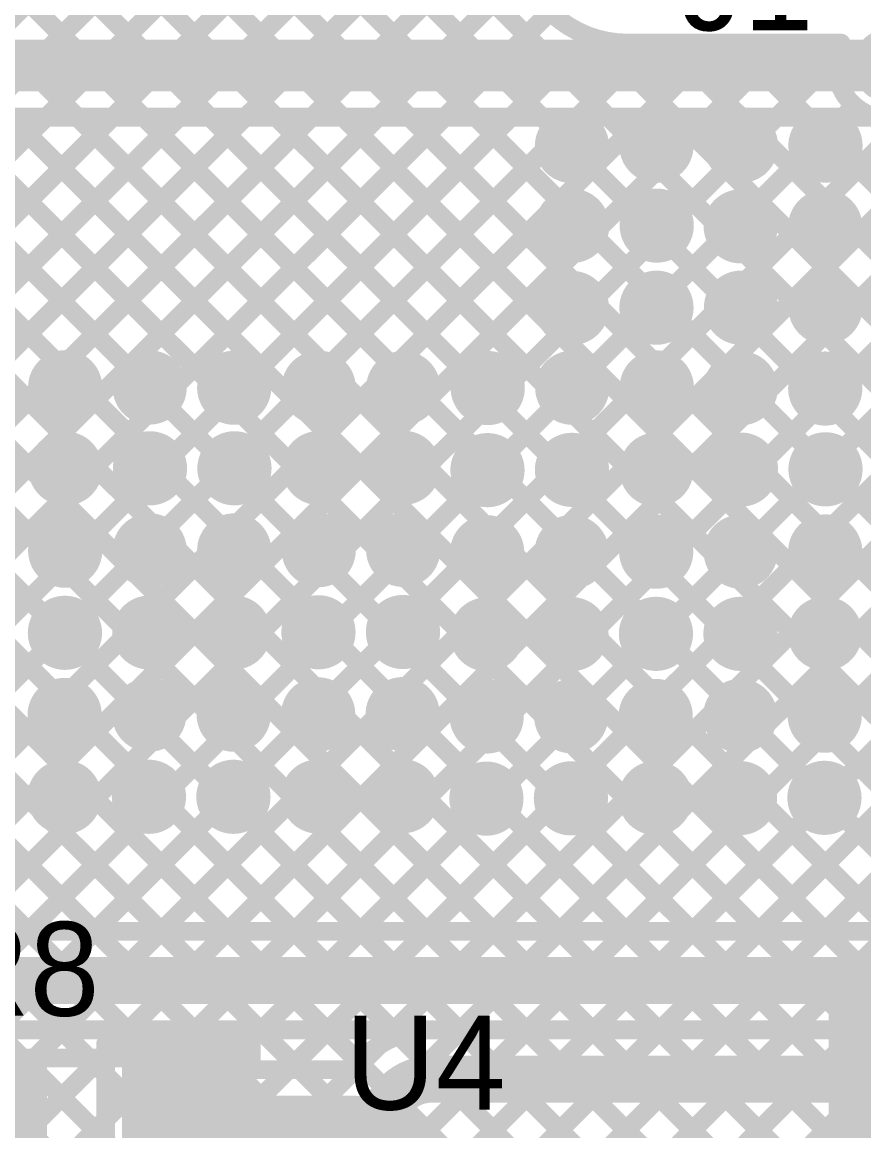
# Model space of a CAD drawing. Header units: millimetres. Extents: x 3.06 to 5.82, y 1.29 to 3.84.
# Drawn here: x 5.0885 to 5.447, y 2.008 to 2.4805 of the extents above; entities that cross this region are included whole.
import ezdxf

# ---------------------------------------------------------------- set-up
doc = ezdxf.new("R2010")
doc.units = ezdxf.units.MM
doc.header["$MEASUREMENT"] = 0
for name, color, linetype in [('BottomLayer', 5, 'Continuous'), ('BottomOverlay', 54, 'Continuous'), ('BottomPaste', 16, 'Continuous'), ('BottomSolder', 6, 'Continuous'), ('MultiLayer', 9, 'Continuous'), ('TopLayer', 1, 'Continuous'), ('TopOverlay', 2, 'Continuous'), ('TopPaste', 8, 'Continuous'), ('TopSolder', 216, 'Continuous'), ('ViaHoleLayer', 16, 'Continuous')]:
    doc.layers.add(name, color=color, linetype=linetype)

# ---------------------------------------------------------------- blocks, each defined once
blk = doc.blocks.new('RES_0805_B_78')
at = {"layer": 'BottomLayer'}
for points in [[(-0.06, -0.025), (-0.02, -0.025), (-0.06, 0.025), (-0.02, 0.025)], [(0.02, -0.025), (0.06, -0.025), (0.02, 0.025), (0.06, 0.025)]]:
    blk.add_solid(points, dxfattribs=at)
at = {"layer": 'BottomOverlay', "const_width": 0.00787}
for points in [[(0.065, 0.03), (-0.065, 0.03)], [(-0.065, 0.03), (-0.065, -0.03)], [(0.065, 0.03), (0.065, -0.03)], [(0.065, -0.03), (-0.065, -0.03)]]:
    blk.add_lwpolyline(points, dxfattribs=at)
at = {"layer": 'BottomOverlay', "const_width": 0.00394}
for points in [[(-0.06697, 0.03, 1), (-0.06303, 0.03, 1)], [(-0.06697, 0.03, 1), (-0.06303, 0.03, 1)], [(0.06303, 0.03, 1), (0.06697, 0.03, 1)], [(0.06303, 0.03, 1), (0.06697, 0.03, 1)], [(-0.06697, -0.03, 1), (-0.06303, -0.03, 1)], [(-0.06697, -0.03, 1), (-0.06303, -0.03, 1)], [(0.06303, -0.03, 1), (0.06697, -0.03, 1)], [(0.06303, -0.03, 1), (0.06697, -0.03, 1)]]:
    blk.add_lwpolyline(points, format="xyb", close=True, dxfattribs=at)
at = {"layer": 'BottomPaste'}
for points in [[(-0.06, -0.025), (-0.02, -0.025), (-0.06, 0.025), (-0.02, 0.025)], [(0.02, -0.025), (0.06, -0.025), (0.02, 0.025), (0.06, 0.025)]]:
    blk.add_solid(points, dxfattribs=at)
at = {"layer": 'BottomSolder'}
for points in [[(-0.064, -0.029), (-0.016, -0.029), (-0.064, 0.029), (-0.016, 0.029)], [(0.016, -0.029), (0.064, -0.029), (0.016, 0.029), (0.064, 0.029)]]:
    blk.add_solid(points, dxfattribs=at)
blk = doc.blocks.new('RES_0805_80')
at = {"layer": 'TopLayer'}
for points in [[(-0.06, -0.025), (-0.02, -0.025), (-0.06, 0.025), (-0.02, 0.025)], [(0.02, -0.025), (0.06, -0.025), (0.02, 0.025), (0.06, 0.025)]]:
    blk.add_solid(points, dxfattribs=at)
at = {"layer": 'TopOverlay', "const_width": 0.00787}
for points in [[(-0.065, 0.03), (0.065, 0.03)], [(-0.065, -0.03), (-0.065, 0.03)], [(0.065, -0.03), (0.065, 0.03)], [(-0.065, -0.03), (0.065, -0.03)]]:
    blk.add_lwpolyline(points, dxfattribs=at)
at = {"layer": 'TopOverlay', "const_width": 0.00394}
for points in [[(-0.06697, 0.03, 1), (-0.06303, 0.03, 1)], [(-0.06697, 0.03, 1), (-0.06303, 0.03, 1)], [(0.06303, 0.03, 1), (0.06697, 0.03, 1)], [(0.06303, 0.03, 1), (0.06697, 0.03, 1)], [(-0.06697, -0.03, 1), (-0.06303, -0.03, 1)], [(-0.06697, -0.03, 1), (-0.06303, -0.03, 1)], [(0.06303, -0.03, 1), (0.06697, -0.03, 1)], [(0.06303, -0.03, 1), (0.06697, -0.03, 1)]]:
    blk.add_lwpolyline(points, format="xyb", close=True, dxfattribs=at)
at = {"layer": 'TopPaste'}
for points in [[(-0.06, -0.025), (-0.02, -0.025), (-0.06, 0.025), (-0.02, 0.025)], [(0.02, -0.025), (0.06, -0.025), (0.02, 0.025), (0.06, 0.025)]]:
    blk.add_solid(points, dxfattribs=at)
at = {"layer": 'TopSolder'}
for points in [[(-0.064, -0.029), (-0.016, -0.029), (-0.064, 0.029), (-0.016, 0.029)], [(0.016, -0.029), (0.064, -0.029), (0.016, 0.029), (0.064, 0.029)]]:
    blk.add_solid(points, dxfattribs=at)

msp = doc.modelspace()

# ---------------------------------------------------------------- linework, layer by layer
at = {"layer": 'BottomLayer', "const_width": 0.008}
for points in [[(4.90254, 2.81907), (5.702, 2.01961)], [(4.88955, 2.80378), (5.702, 1.99132)], [(4.94371, 2.80618), (5.702, 2.04789)], [(4.97418, 2.804), (5.702, 2.07618)], [(4.87354, 2.7915), (5.702, 1.96304)], [(4.85423, 2.78252), (5.702, 1.93475)], [(4.83062, 2.77785), (5.59647, 2.012)], [(4.81082, 2.76936), (5.56819, 2.012)], [(4.789, 2.15856), (5.39326, 2.76282)], [(4.789, 2.18685), (5.35367, 2.75152)], [(4.79724, 2.75466), (5.4789, 2.073)], [(4.789, 2.13028), (5.3984, 2.73968)], [(4.7896, 2.73402), (5.45062, 2.073)], [(4.789, 2.10199), (5.40011, 2.7131)], [(4.789, 2.70633), (5.436, 2.05933)], [(4.789, 2.67805), (5.436, 2.03105)], [(4.789, 2.64976), (5.436, 2.00276)], [(4.789, 2.62148), (5.40848, 2.002)], [(4.789, 2.5932), (5.38019, 2.002)], [(4.789, 2.07371), (5.2974, 2.58211)], [(4.789, 2.56491), (5.35191, 2.002)], [(4.79368, 2.0501), (5.299, 2.55542)], [(4.789, 2.53663), (5.32363, 2.002)], [(4.80587, 2.03401), (5.299, 2.52714)], [(4.789, 2.50834), (5.29534, 2.002)], [(4.82414, 2.024), (5.30213, 2.50199)], [(4.85043, 2.022), (5.31337, 2.48494)], [(4.789, 2.48006), (5.276, 1.99306)], [(4.87897, 2.02226), (5.33087, 2.47416)], [(5.33298, 2.47348), (5.702, 2.10446)], [(4.87476, 1.96148), (5.38483, 2.47155)], [(4.87924, 1.93767), (5.41311, 2.47155)], [(4.89466, 2.00967), (5.35655, 2.47155)], [(5.34637, 2.47155), (5.43728, 2.47155)], [(5.3632, 2.47155), (5.702, 2.13274)], [(5.39148, 2.47155), (5.702, 2.16103)], [(5.41976, 2.47155), (5.43628, 2.45503)], [(4.522, 1.55215), (5.43548, 2.46563)], [(4.789, 2.45177), (5.25277, 1.988)], [(5.24069, 1.988), (5.702, 2.44931)], [(4.522, 1.52387), (5.44297, 2.44484)], [(4.52217, 1.49575), (5.46642, 2.44)], [(4.53143, 1.47673), (5.4947, 2.44)], [(4.55105, 1.46806), (5.52299, 2.44)], [(4.57927, 1.468), (5.55127, 2.44)], [(4.60756, 1.468), (5.57956, 2.44)], [(4.63584, 1.468), (5.60784, 2.44)], [(4.66412, 1.468), (5.63612, 2.44)], [(5.19686, 1.97245), (5.66487, 2.44047)], [(4.789, 2.42349), (5.22449, 1.988)], [(5.28298, 2.002), (5.702, 2.42102)], [(4.789, 2.3952), (5.2102, 1.974)], [(5.31126, 2.002), (5.702, 2.39274)], [(4.789, 2.36692), (5.18784, 1.96808)], [(5.33955, 2.002), (5.702, 2.36445)], [(4.789, 2.33864), (5.17531, 1.95233)], [(5.43883, 2.073), (5.702, 2.33617)], [(4.789, 2.31035), (5.19988, 1.89948)], [(5.436, 2.073), (5.498, 2.073)], [(5.436, 2.07017), (5.43883, 2.073)], [(5.436, 2.001), (5.436, 2.073)], [(5.36783, 2.002), (5.436, 2.07017)], [(5.39611, 2.002), (5.436, 2.04189)], [(5.4244, 2.002), (5.436, 2.0136)]]:
    msp.add_lwpolyline(points, dxfattribs=at)
for points in [[(5.34637, 2.47155, -0.414214), (5.299, 2.51892)], [(5.46403, 2.44, -0.637499), (5.43728, 2.47155)]]:
    msp.add_lwpolyline(points, format="xyb", dxfattribs=at)
at = {"layer": 'BottomLayer'}
for points, const_width in [([(5.32887, 2.47416, 1), (5.33287, 2.47416, 1)], 0.004), ([(5.33098, 2.47348, 1), (5.33498, 2.47348, 1)], 0.004), ([(5.34437, 2.47155, 1), (5.34837, 2.47155, 1)], 0.004), ([(5.34437, 2.47155, 1), (5.34837, 2.47155, 1)], 0.004), ([(5.35455, 2.47155, 1), (5.35855, 2.47155, 1)], 0.004), ([(5.3612, 2.47155, 1), (5.3652, 2.47155, 1)], 0.004), ([(5.38283, 2.47155, 1), (5.38683, 2.47155, 1)], 0.004), ([(5.38948, 2.47155, 1), (5.39348, 2.47155, 1)], 0.004), ([(5.41111, 2.47155, 1), (5.41511, 2.47155, 1)], 0.004), ([(5.41776, 2.47155, 1), (5.42176, 2.47155, 1)], 0.004), ([(5.43528, 2.47155, 1), (5.43928, 2.47155, 1)], 0.004), ([(5.43528, 2.47155, 1), (5.43928, 2.47155, 1)], 0.004), ([(5.45209, 2.462, 1), (5.46391, 2.462, 1)], 0.01181), ([(5.43348, 2.46563, 1), (5.43748, 2.46563, 1)], 0.004), ([(5.43428, 2.45503, 1), (5.43828, 2.45503, 1)], 0.004), ([(5.44097, 2.44484, 1), (5.44497, 2.44484, 1)], 0.004), ([(5.31674, 2.42766, 1), (5.32856, 2.42766, 1)], 0.01181), ([(5.35274, 2.42777, 1), (5.36456, 2.42777, 1)], 0.01181), ([(5.38874, 2.42777, 1), (5.40056, 2.42777, 1)], 0.01181), ([(5.42474, 2.42788, 1), (5.43656, 2.42788, 1)], 0.01181), ([(5.31686, 2.39366, 1), (5.32867, 2.39366, 1)], 0.01181), ([(5.35286, 2.39377, 1), (5.36467, 2.39377, 1)], 0.01181), ([(5.38863, 2.39344, 1), (5.40044, 2.39344, 1)], 0.01181), ([(5.42463, 2.39333, 1), (5.43644, 2.39333, 1)], 0.01181), ([(5.31675, 2.35866, 1), (5.32856, 2.35866, 1)], 0.01181), ([(5.35275, 2.35877, 1), (5.36456, 2.35877, 1)], 0.01181), ([(5.38875, 2.35877, 1), (5.40056, 2.35877, 1)], 0.01181), ([(5.42475, 2.35889, 1), (5.43656, 2.35889, 1)], 0.01181), ([(5.10087, 2.32489, 1), (5.11268, 2.32489, 1)], 0.01181), ([(5.13687, 2.32478, 1), (5.14868, 2.32478, 1)], 0.01181), ([(5.17287, 2.32467, 1), (5.18468, 2.32467, 1)], 0.01181), ([(5.20887, 2.32467, 1), (5.22068, 2.32467, 1)], 0.01181), ([(5.24487, 2.32455, 1), (5.25668, 2.32455, 1)], 0.01181), ([(5.28087, 2.32455, 1), (5.29268, 2.32455, 1)], 0.01181), ([(5.31687, 2.32467, 1), (5.32868, 2.32467, 1)], 0.01181), ([(5.35287, 2.32478, 1), (5.36468, 2.32478, 1)], 0.01181), ([(5.38864, 2.32444, 1), (5.40045, 2.32444, 1)], 0.01181), ([(5.42464, 2.32433, 1), (5.43645, 2.32433, 1)], 0.01181), ([(5.10098, 2.29022, 1), (5.11279, 2.29022, 1)], 0.01181), ([(5.13698, 2.29033, 1), (5.14879, 2.29033, 1)], 0.01181), ([(5.17298, 2.29033, 1), (5.18479, 2.29033, 1)], 0.01181), ([(5.20898, 2.29045, 1), (5.22079, 2.29045, 1)], 0.01181), ([(5.24498, 2.29056, 1), (5.25679, 2.29056, 1)], 0.01181), ([(5.28076, 2.28955, 1), (5.29257, 2.28955, 1)], 0.01181), ([(5.31676, 2.28967, 1), (5.32857, 2.28967, 1)], 0.01181), ([(5.35276, 2.28978, 1), (5.36457, 2.28978, 1)], 0.01181), ([(5.38876, 2.28978, 1), (5.40057, 2.28978, 1)], 0.01181), ([(5.42476, 2.28989, 1), (5.43657, 2.28989, 1)], 0.01181), ([(5.10087, 2.25522, 1), (5.11268, 2.25522, 1)], 0.01181), ([(5.13687, 2.25533, 1), (5.14868, 2.25533, 1)], 0.01181), ([(5.17287, 2.25533, 1), (5.18468, 2.25533, 1)], 0.01181), ([(5.20887, 2.25545, 1), (5.22068, 2.25545, 1)], 0.01181), ([(5.24487, 2.25556, 1), (5.25668, 2.25556, 1)], 0.01181), ([(5.28064, 2.25455, 1), (5.29245, 2.25455, 1)], 0.01181), ([(5.31664, 2.25467, 1), (5.32845, 2.25467, 1)], 0.01181), ([(5.35264, 2.25478, 1), (5.36445, 2.25478, 1)], 0.01181), ([(5.38864, 2.25478, 1), (5.40045, 2.25478, 1)], 0.01181), ([(5.42464, 2.25489, 1), (5.43645, 2.25489, 1)], 0.01181), ([(5.10076, 2.22022, 1), (5.11257, 2.22022, 1)], 0.01181), ([(5.13676, 2.22033, 1), (5.14857, 2.22033, 1)], 0.01181), ([(5.17276, 2.22033, 1), (5.18457, 2.22033, 1)], 0.01181), ([(5.20876, 2.22045, 1), (5.22057, 2.22045, 1)], 0.01181), ([(5.24476, 2.22056, 1), (5.25657, 2.22056, 1)], 0.01181), ([(5.28053, 2.21955, 1), (5.29234, 2.21955, 1)], 0.01181), ([(5.31653, 2.21967, 1), (5.32834, 2.21967, 1)], 0.01181), ([(5.35253, 2.21978, 1), (5.36434, 2.21978, 1)], 0.01181), ([(5.38853, 2.21978, 1), (5.40034, 2.21978, 1)], 0.01181), ([(5.42453, 2.21989, 1), (5.43634, 2.21989, 1)], 0.01181), ([(5.13665, 2.18533, 1), (5.14846, 2.18533, 1)], 0.01181), ([(5.17265, 2.18533, 1), (5.18446, 2.18533, 1)], 0.01181), ([(5.20865, 2.18545, 1), (5.22046, 2.18545, 1)], 0.01181), ([(5.24465, 2.18556, 1), (5.25646, 2.18556, 1)], 0.01181), ([(5.10065, 2.18522, 1), (5.11246, 2.18522, 1)], 0.01181), ([(5.28042, 2.18455, 1), (5.29223, 2.18455, 1)], 0.01181), ([(5.31642, 2.18467, 1), (5.32823, 2.18467, 1)], 0.01181), ([(5.35242, 2.18478, 1), (5.36423, 2.18478, 1)], 0.01181), ([(5.38842, 2.18478, 1), (5.40023, 2.18478, 1)], 0.01181), ([(5.42442, 2.18489, 1), (5.43623, 2.18489, 1)], 0.01181), ([(5.10054, 2.15022, 1), (5.11235, 2.15022, 1)], 0.01181), ([(5.13654, 2.15033, 1), (5.14835, 2.15033, 1)], 0.01181), ([(5.17254, 2.15033, 1), (5.18435, 2.15033, 1)], 0.01181), ([(5.20854, 2.15045, 1), (5.22035, 2.15045, 1)], 0.01181), ([(5.24454, 2.15056, 1), (5.25635, 2.15056, 1)], 0.01181), ([(5.28031, 2.14955, 1), (5.29212, 2.14955, 1)], 0.01181), ([(5.31631, 2.14967, 1), (5.32812, 2.14967, 1)], 0.01181), ([(5.35231, 2.14978, 1), (5.36412, 2.14978, 1)], 0.01181), ([(5.38831, 2.14978, 1), (5.40012, 2.14978, 1)], 0.01181), ([(5.42431, 2.14989, 1), (5.43612, 2.14989, 1)], 0.01181), ([(5.434, 2.073, 1), (5.438, 2.073, 1)], 0.004), ([(5.434, 2.073, 1), (5.438, 2.073, 1)], 0.004), ([(5.43683, 2.073, 1), (5.44083, 2.073, 1)], 0.004), ([(5.43683, 2.073, 1), (5.44083, 2.073, 1)], 0.004), ([(5.44862, 2.073, 1), (5.45262, 2.073, 1)], 0.004), ([(5.434, 2.07017, 1), (5.438, 2.07017, 1)], 0.004), ([(5.434, 2.07017, 1), (5.438, 2.07017, 1)], 0.004), ([(5.434, 2.05933, 1), (5.438, 2.05933, 1)], 0.004), ([(5.434, 2.04189, 1), (5.438, 2.04189, 1)], 0.004), ([(5.434, 2.03105, 1), (5.438, 2.03105, 1)], 0.004), ([(5.434, 2.0136, 1), (5.438, 2.0136, 1)], 0.004)]:
    msp.add_lwpolyline(points, format="xyb", close=True, dxfattribs=dict(at, const_width=const_width))
at = {"layer": 'BottomSolder', "const_width": 0.01581}
for points in [[(5.45009, 2.462, 1), (5.46591, 2.462, 1)], [(5.31474, 2.42766, 1), (5.33056, 2.42766, 1)], [(5.35074, 2.42777, 1), (5.36656, 2.42777, 1)], [(5.38674, 2.42777, 1), (5.40256, 2.42777, 1)], [(5.42274, 2.42788, 1), (5.43856, 2.42788, 1)], [(5.31486, 2.39366, 1), (5.33067, 2.39366, 1)], [(5.35086, 2.39377, 1), (5.36667, 2.39377, 1)], [(5.38663, 2.39344, 1), (5.40244, 2.39344, 1)], [(5.42263, 2.39333, 1), (5.43844, 2.39333, 1)], [(5.31475, 2.35866, 1), (5.33056, 2.35866, 1)], [(5.35075, 2.35877, 1), (5.36656, 2.35877, 1)], [(5.38675, 2.35877, 1), (5.40256, 2.35877, 1)], [(5.42275, 2.35889, 1), (5.43856, 2.35889, 1)], [(5.09887, 2.32489, 1), (5.11468, 2.32489, 1)], [(5.13487, 2.32478, 1), (5.15068, 2.32478, 1)], [(5.17087, 2.32467, 1), (5.18668, 2.32467, 1)], [(5.20687, 2.32467, 1), (5.22268, 2.32467, 1)], [(5.24287, 2.32455, 1), (5.25868, 2.32455, 1)], [(5.27887, 2.32455, 1), (5.29468, 2.32455, 1)], [(5.31487, 2.32467, 1), (5.33068, 2.32467, 1)], [(5.35087, 2.32478, 1), (5.36668, 2.32478, 1)], [(5.38664, 2.32444, 1), (5.40245, 2.32444, 1)], [(5.42264, 2.32433, 1), (5.43845, 2.32433, 1)], [(5.09898, 2.29022, 1), (5.11479, 2.29022, 1)], [(5.13498, 2.29033, 1), (5.15079, 2.29033, 1)], [(5.17098, 2.29033, 1), (5.18679, 2.29033, 1)], [(5.20698, 2.29045, 1), (5.22279, 2.29045, 1)], [(5.24298, 2.29056, 1), (5.25879, 2.29056, 1)], [(5.27876, 2.28955, 1), (5.29457, 2.28955, 1)], [(5.31476, 2.28967, 1), (5.33057, 2.28967, 1)], [(5.35076, 2.28978, 1), (5.36657, 2.28978, 1)], [(5.38676, 2.28978, 1), (5.40257, 2.28978, 1)], [(5.42276, 2.28989, 1), (5.43857, 2.28989, 1)], [(5.09887, 2.25522, 1), (5.11468, 2.25522, 1)], [(5.13487, 2.25533, 1), (5.15068, 2.25533, 1)], [(5.17087, 2.25533, 1), (5.18668, 2.25533, 1)], [(5.20687, 2.25545, 1), (5.22268, 2.25545, 1)], [(5.24287, 2.25556, 1), (5.25868, 2.25556, 1)], [(5.27864, 2.25455, 1), (5.29445, 2.25455, 1)], [(5.31464, 2.25467, 1), (5.33045, 2.25467, 1)], [(5.35064, 2.25478, 1), (5.36645, 2.25478, 1)], [(5.38664, 2.25478, 1), (5.40245, 2.25478, 1)], [(5.42264, 2.25489, 1), (5.43845, 2.25489, 1)], [(5.09876, 2.22022, 1), (5.11457, 2.22022, 1)], [(5.13476, 2.22033, 1), (5.15057, 2.22033, 1)], [(5.17076, 2.22033, 1), (5.18657, 2.22033, 1)], [(5.20676, 2.22045, 1), (5.22257, 2.22045, 1)], [(5.24276, 2.22056, 1), (5.25857, 2.22056, 1)], [(5.27853, 2.21955, 1), (5.29434, 2.21955, 1)], [(5.31453, 2.21967, 1), (5.33034, 2.21967, 1)], [(5.35053, 2.21978, 1), (5.36634, 2.21978, 1)], [(5.38653, 2.21978, 1), (5.40234, 2.21978, 1)], [(5.42253, 2.21989, 1), (5.43834, 2.21989, 1)], [(5.09865, 2.18522, 1), (5.11446, 2.18522, 1)], [(5.13465, 2.18533, 1), (5.15046, 2.18533, 1)], [(5.17065, 2.18533, 1), (5.18646, 2.18533, 1)], [(5.20665, 2.18545, 1), (5.22246, 2.18545, 1)], [(5.24265, 2.18556, 1), (5.25846, 2.18556, 1)], [(5.27842, 2.18455, 1), (5.29423, 2.18455, 1)], [(5.31442, 2.18467, 1), (5.33023, 2.18467, 1)], [(5.35042, 2.18478, 1), (5.36623, 2.18478, 1)], [(5.38642, 2.18478, 1), (5.40223, 2.18478, 1)], [(5.42242, 2.18489, 1), (5.43823, 2.18489, 1)], [(5.09854, 2.15022, 1), (5.11435, 2.15022, 1)], [(5.13454, 2.15033, 1), (5.15035, 2.15033, 1)], [(5.17054, 2.15033, 1), (5.18635, 2.15033, 1)], [(5.20654, 2.15045, 1), (5.22235, 2.15045, 1)], [(5.24254, 2.15056, 1), (5.25835, 2.15056, 1)], [(5.27831, 2.14955, 1), (5.29412, 2.14955, 1)], [(5.31431, 2.14967, 1), (5.33012, 2.14967, 1)], [(5.35031, 2.14978, 1), (5.36612, 2.14978, 1)], [(5.38631, 2.14978, 1), (5.40212, 2.14978, 1)], [(5.42231, 2.14989, 1), (5.43812, 2.14989, 1)]]:
    msp.add_lwpolyline(points, format="xyb", close=True, dxfattribs=at)
at = {"layer": 'MultiLayer', "const_width": 0.01181}
for points in [[(5.45209, 2.462, 1), (5.46391, 2.462, 1)], [(5.31674, 2.42766, 1), (5.32856, 2.42766, 1)], [(5.35274, 2.42777, 1), (5.36456, 2.42777, 1)], [(5.38874, 2.42777, 1), (5.40056, 2.42777, 1)], [(5.42474, 2.42788, 1), (5.43656, 2.42788, 1)], [(5.31686, 2.39366, 1), (5.32867, 2.39366, 1)], [(5.35286, 2.39377, 1), (5.36467, 2.39377, 1)], [(5.38863, 2.39344, 1), (5.40044, 2.39344, 1)], [(5.42463, 2.39333, 1), (5.43644, 2.39333, 1)], [(5.31675, 2.35866, 1), (5.32856, 2.35866, 1)], [(5.35275, 2.35877, 1), (5.36456, 2.35877, 1)], [(5.38875, 2.35877, 1), (5.40056, 2.35877, 1)], [(5.42475, 2.35889, 1), (5.43656, 2.35889, 1)], [(5.10087, 2.32489, 1), (5.11268, 2.32489, 1)], [(5.13687, 2.32478, 1), (5.14868, 2.32478, 1)], [(5.17287, 2.32467, 1), (5.18468, 2.32467, 1)], [(5.20887, 2.32467, 1), (5.22068, 2.32467, 1)], [(5.24487, 2.32455, 1), (5.25668, 2.32455, 1)], [(5.28087, 2.32455, 1), (5.29268, 2.32455, 1)], [(5.31687, 2.32467, 1), (5.32868, 2.32467, 1)], [(5.35287, 2.32478, 1), (5.36468, 2.32478, 1)], [(5.38864, 2.32444, 1), (5.40045, 2.32444, 1)], [(5.42464, 2.32433, 1), (5.43645, 2.32433, 1)], [(5.10098, 2.29022, 1), (5.11279, 2.29022, 1)], [(5.13698, 2.29033, 1), (5.14879, 2.29033, 1)], [(5.17298, 2.29033, 1), (5.18479, 2.29033, 1)], [(5.20898, 2.29045, 1), (5.22079, 2.29045, 1)], [(5.24498, 2.29056, 1), (5.25679, 2.29056, 1)], [(5.28076, 2.28955, 1), (5.29257, 2.28955, 1)], [(5.31676, 2.28967, 1), (5.32857, 2.28967, 1)], [(5.35276, 2.28978, 1), (5.36457, 2.28978, 1)], [(5.38876, 2.28978, 1), (5.40057, 2.28978, 1)], [(5.42476, 2.28989, 1), (5.43657, 2.28989, 1)], [(5.10087, 2.25522, 1), (5.11268, 2.25522, 1)], [(5.13687, 2.25533, 1), (5.14868, 2.25533, 1)], [(5.17287, 2.25533, 1), (5.18468, 2.25533, 1)], [(5.20887, 2.25545, 1), (5.22068, 2.25545, 1)], [(5.24487, 2.25556, 1), (5.25668, 2.25556, 1)], [(5.28064, 2.25455, 1), (5.29245, 2.25455, 1)], [(5.31664, 2.25467, 1), (5.32845, 2.25467, 1)], [(5.35264, 2.25478, 1), (5.36445, 2.25478, 1)], [(5.38864, 2.25478, 1), (5.40045, 2.25478, 1)], [(5.42464, 2.25489, 1), (5.43645, 2.25489, 1)], [(5.10076, 2.22022, 1), (5.11257, 2.22022, 1)], [(5.13676, 2.22033, 1), (5.14857, 2.22033, 1)], [(5.17276, 2.22033, 1), (5.18457, 2.22033, 1)], [(5.20876, 2.22045, 1), (5.22057, 2.22045, 1)], [(5.24476, 2.22056, 1), (5.25657, 2.22056, 1)], [(5.28053, 2.21955, 1), (5.29234, 2.21955, 1)], [(5.31653, 2.21967, 1), (5.32834, 2.21967, 1)], [(5.35253, 2.21978, 1), (5.36434, 2.21978, 1)], [(5.38853, 2.21978, 1), (5.40034, 2.21978, 1)], [(5.42453, 2.21989, 1), (5.43634, 2.21989, 1)], [(5.13665, 2.18533, 1), (5.14846, 2.18533, 1)], [(5.17265, 2.18533, 1), (5.18446, 2.18533, 1)], [(5.20865, 2.18545, 1), (5.22046, 2.18545, 1)], [(5.24465, 2.18556, 1), (5.25646, 2.18556, 1)], [(5.10065, 2.18522, 1), (5.11246, 2.18522, 1)], [(5.28042, 2.18455, 1), (5.29223, 2.18455, 1)], [(5.31642, 2.18467, 1), (5.32823, 2.18467, 1)], [(5.35242, 2.18478, 1), (5.36423, 2.18478, 1)], [(5.38842, 2.18478, 1), (5.40023, 2.18478, 1)], [(5.42442, 2.18489, 1), (5.43623, 2.18489, 1)], [(5.10054, 2.15022, 1), (5.11235, 2.15022, 1)], [(5.13654, 2.15033, 1), (5.14835, 2.15033, 1)], [(5.17254, 2.15033, 1), (5.18435, 2.15033, 1)], [(5.20854, 2.15045, 1), (5.22035, 2.15045, 1)], [(5.24454, 2.15056, 1), (5.25635, 2.15056, 1)], [(5.28031, 2.14955, 1), (5.29212, 2.14955, 1)], [(5.31631, 2.14967, 1), (5.32812, 2.14967, 1)], [(5.35231, 2.14978, 1), (5.36412, 2.14978, 1)], [(5.38831, 2.14978, 1), (5.40012, 2.14978, 1)], [(5.42431, 2.14989, 1), (5.43612, 2.14989, 1)]]:
    msp.add_lwpolyline(points, format="xyb", close=True, dxfattribs=at)
at = {"layer": 'TopLayer'}
for points, const_width in [([(4.57022, 2.462), (5.458, 2.462)], 0.022), ([(5.1477, 2.093), (5.52622, 2.47152)], 0.008), ([(5.17599, 2.093), (5.54055, 2.45757)], 0.008), ([(5.20427, 2.093), (5.5623, 2.45103)], 0.008), ([(5.23256, 2.093), (5.59056, 2.451)], 0.008), ([(5.26084, 2.093), (5.62021, 2.45237)], 0.008), ([(4.57022, 2.44), (5.45197, 2.44)], 0.008), ([(4.68666, 2.02794), (5.09872, 2.44)], 0.008), ([(4.70783, 2.02083), (5.12701, 2.44)], 0.008), ([(4.7442, 2.44), (5.0912, 2.093)], 0.008), ([(4.74629, 2.031), (5.15529, 2.44)], 0.008), ([(4.77249, 2.44), (5.11949, 2.093)], 0.008), ([(4.77458, 2.031), (5.18358, 2.44)], 0.008), ([(4.79386, 2.022), (5.21186, 2.44)], 0.008), ([(4.80077, 2.44), (5.14777, 2.093)], 0.008), ([(4.82214, 2.022), (5.24014, 2.44)], 0.008), ([(4.82906, 2.44), (5.17606, 2.093)], 0.008), ([(4.85043, 2.022), (5.26843, 2.44)], 0.008), ([(4.85734, 2.44), (5.20434, 2.093)], 0.008), ([(4.87897, 2.02226), (5.29671, 2.44)], 0.008), ([(4.88028, 1.967), (5.35328, 2.44)], 0.008), ([(4.88563, 2.44), (5.23263, 2.093)], 0.008), ([(4.89466, 2.00967), (5.325, 2.44)], 0.008), ([(4.91391, 2.44), (5.26091, 2.093)], 0.008), ([(4.94219, 2.44), (5.2892, 2.093)], 0.008), ([(4.97048, 2.44), (5.31748, 2.093)], 0.008), ([(4.99876, 2.44), (5.34576, 2.093)], 0.008), ([(5.02705, 2.44), (5.37405, 2.093)], 0.008), ([(5.03395, 2.09238), (5.38157, 2.44)], 0.008), ([(5.05533, 2.44), (5.40233, 2.093)], 0.008), ([(5.06285, 2.093), (5.40985, 2.44)], 0.008), ([(5.08362, 2.44), (5.43062, 2.093)], 0.008), ([(5.09113, 2.093), (5.43813, 2.44)], 0.008), ([(5.1119, 2.44), (5.4589, 2.093)], 0.008), ([(5.11942, 2.093), (5.46642, 2.44)], 0.008), ([(5.14019, 2.44), (5.48719, 2.093)], 0.008), ([(5.16847, 2.44), (5.51547, 2.093)], 0.008), ([(5.19675, 2.44), (5.54375, 2.093)], 0.008), ([(5.22504, 2.44), (5.57204, 2.093)], 0.008), ([(5.25332, 2.44), (5.60032, 2.093)], 0.008), ([(5.28161, 2.44), (5.62525, 2.09636)], 0.008), ([(5.28912, 2.093), (5.637, 2.44088)], 0.008), ([(5.30989, 2.44), (5.6367, 2.11319)], 0.008), ([(5.33818, 2.44), (5.637, 2.14118)], 0.008), ([(5.36646, 2.44), (5.637, 2.16946)], 0.008), ([(5.39474, 2.44), (5.637, 2.19774)], 0.008), ([(5.42303, 2.44), (5.637, 2.22603)], 0.008), ([(5.31741, 2.093), (5.637, 2.41259)], 0.008), ([(5.34569, 2.093), (5.637, 2.38431)], 0.008), ([(5.37398, 2.093), (5.637, 2.35602)], 0.008), ([(5.40226, 2.093), (5.637, 2.32774)], 0.008), ([(5.43055, 2.093), (5.637, 2.29945)], 0.008), ([(5.039, 2.093), (5.613, 2.093)], 0.008), ([(5.039, 2.072), (5.613, 2.072)], 0.02), ([(5.034, 1.9793), (5.1057, 2.051)], 0.008), ([(5.0477, 2.051), (5.263, 2.051)], 0.008), ([(5.04835, 2.051), (5.124, 1.97535)], 0.008), ([(5.07664, 2.051), (5.124, 2.00364)], 0.008), ([(5.10492, 2.051), (5.124, 2.03192)], 0.008), ([(5.12799, 2.045), (5.13399, 2.051)], 0.008), ([(5.1332, 2.051), (5.1392, 2.045)], 0.008), ([(5.15627, 2.045), (5.16227, 2.051)], 0.008), ([(5.16149, 2.051), (5.16749, 2.045)], 0.008), ([(5.18456, 2.045), (5.19056, 2.051)], 0.008), ([(5.18977, 2.051), (5.20677, 2.034)], 0.008), ([(5.20184, 2.034), (5.21884, 2.051)], 0.008), ([(5.21806, 2.051), (5.23187, 2.03719)], 0.008), ([(5.24074, 2.04462), (5.24712, 2.051)], 0.008), ([(5.24634, 2.051), (5.24881, 2.04853)], 0.008), ([(5.263, 2.051), (5.613, 2.051)], 0.008), ([(5.263, 2.051), (5.613, 2.051)], 0.008), ([(5.124, 2.04101), (5.12799, 2.045)], 0.008), ([(5.124, 2.045), (5.186, 2.045)], 0.008), ([(5.124, 1.973), (5.124, 2.045)], 0.008), ([(5.186, 2.034), (5.186, 2.045)], 0.008), ([(4.46699, 1.384), (5.124, 2.04101)], 0.008), ([(5.186, 2.034), (5.22832, 2.034)], 0.008), ([(5.263, 2.03), (5.66, 2.03)], 0.02), ([(5.075, 1.951), (5.075, 2.009)], 0.04), ([(5.159, 2.013), (5.22832, 2.013)], 0.02), ([(4.49527, 1.384), (5.124, 2.01273)], 0.008)]:
    msp.add_lwpolyline(points, dxfattribs=dict(at, const_width=const_width))
for points, const_width in [([(5.45209, 2.462, 1), (5.46391, 2.462, 1)], 0.01181), ([(5.09672, 2.44, 1), (5.10072, 2.44, 1)], 0.004), ([(5.1099, 2.44, 1), (5.1139, 2.44, 1)], 0.004), ([(5.12501, 2.44, 1), (5.12901, 2.44, 1)], 0.004), ([(5.13819, 2.44, 1), (5.14219, 2.44, 1)], 0.004), ([(5.15329, 2.44, 1), (5.15729, 2.44, 1)], 0.004), ([(5.16647, 2.44, 1), (5.17047, 2.44, 1)], 0.004), ([(5.18158, 2.44, 1), (5.18558, 2.44, 1)], 0.004), ([(5.19475, 2.44, 1), (5.19875, 2.44, 1)], 0.004), ([(5.20986, 2.44, 1), (5.21386, 2.44, 1)], 0.004), ([(5.22304, 2.44, 1), (5.22704, 2.44, 1)], 0.004), ([(5.23814, 2.44, 1), (5.24214, 2.44, 1)], 0.004), ([(5.25132, 2.44, 1), (5.25532, 2.44, 1)], 0.004), ([(5.26643, 2.44, 1), (5.27043, 2.44, 1)], 0.004), ([(5.27961, 2.44, 1), (5.28361, 2.44, 1)], 0.004), ([(5.29471, 2.44, 1), (5.29871, 2.44, 1)], 0.004), ([(5.30789, 2.44, 1), (5.31189, 2.44, 1)], 0.004), ([(5.323, 2.44, 1), (5.327, 2.44, 1)], 0.004), ([(5.33618, 2.44, 1), (5.34018, 2.44, 1)], 0.004), ([(5.35128, 2.44, 1), (5.35528, 2.44, 1)], 0.004), ([(5.36446, 2.44, 1), (5.36846, 2.44, 1)], 0.004), ([(5.37957, 2.44, 1), (5.38357, 2.44, 1)], 0.004), ([(5.39274, 2.44, 1), (5.39674, 2.44, 1)], 0.004), ([(5.40785, 2.44, 1), (5.41185, 2.44, 1)], 0.004), ([(5.42103, 2.44, 1), (5.42503, 2.44, 1)], 0.004), ([(5.43613, 2.44, 1), (5.44013, 2.44, 1)], 0.004), ([(5.31674, 2.42766, 1), (5.32856, 2.42766, 1)], 0.01181), ([(5.35274, 2.42777, 1), (5.36456, 2.42777, 1)], 0.01181), ([(5.38874, 2.42777, 1), (5.40056, 2.42777, 1)], 0.01181), ([(5.42474, 2.42788, 1), (5.43656, 2.42788, 1)], 0.01181), ([(5.31686, 2.39366, 1), (5.32867, 2.39366, 1)], 0.01181), ([(5.35286, 2.39377, 1), (5.36467, 2.39377, 1)], 0.01181), ([(5.38863, 2.39344, 1), (5.40044, 2.39344, 1)], 0.01181), ([(5.42463, 2.39333, 1), (5.43644, 2.39333, 1)], 0.01181), ([(5.31675, 2.35866, 1), (5.32856, 2.35866, 1)], 0.01181), ([(5.35275, 2.35877, 1), (5.36456, 2.35877, 1)], 0.01181), ([(5.38875, 2.35877, 1), (5.40056, 2.35877, 1)], 0.01181), ([(5.42475, 2.35889, 1), (5.43656, 2.35889, 1)], 0.01181), ([(5.10087, 2.32489, 1), (5.11268, 2.32489, 1)], 0.01181), ([(5.13687, 2.32478, 1), (5.14868, 2.32478, 1)], 0.01181), ([(5.17287, 2.32467, 1), (5.18468, 2.32467, 1)], 0.01181), ([(5.20887, 2.32467, 1), (5.22068, 2.32467, 1)], 0.01181), ([(5.24487, 2.32455, 1), (5.25668, 2.32455, 1)], 0.01181), ([(5.28087, 2.32455, 1), (5.29268, 2.32455, 1)], 0.01181), ([(5.31687, 2.32467, 1), (5.32868, 2.32467, 1)], 0.01181), ([(5.35287, 2.32478, 1), (5.36468, 2.32478, 1)], 0.01181), ([(5.38864, 2.32444, 1), (5.40045, 2.32444, 1)], 0.01181), ([(5.42464, 2.32433, 1), (5.43645, 2.32433, 1)], 0.01181), ([(5.10098, 2.29022, 1), (5.11279, 2.29022, 1)], 0.01181), ([(5.13698, 2.29033, 1), (5.14879, 2.29033, 1)], 0.01181), ([(5.17298, 2.29033, 1), (5.18479, 2.29033, 1)], 0.01181), ([(5.20898, 2.29045, 1), (5.22079, 2.29045, 1)], 0.01181), ([(5.24498, 2.29056, 1), (5.25679, 2.29056, 1)], 0.01181), ([(5.28076, 2.28955, 1), (5.29257, 2.28955, 1)], 0.01181), ([(5.31676, 2.28967, 1), (5.32857, 2.28967, 1)], 0.01181), ([(5.35276, 2.28978, 1), (5.36457, 2.28978, 1)], 0.01181), ([(5.38876, 2.28978, 1), (5.40057, 2.28978, 1)], 0.01181), ([(5.42476, 2.28989, 1), (5.43657, 2.28989, 1)], 0.01181), ([(5.10087, 2.25522, 1), (5.11268, 2.25522, 1)], 0.01181), ([(5.13687, 2.25533, 1), (5.14868, 2.25533, 1)], 0.01181), ([(5.17287, 2.25533, 1), (5.18468, 2.25533, 1)], 0.01181), ([(5.20887, 2.25545, 1), (5.22068, 2.25545, 1)], 0.01181), ([(5.24487, 2.25556, 1), (5.25668, 2.25556, 1)], 0.01181), ([(5.28064, 2.25455, 1), (5.29245, 2.25455, 1)], 0.01181), ([(5.31664, 2.25467, 1), (5.32845, 2.25467, 1)], 0.01181), ([(5.35264, 2.25478, 1), (5.36445, 2.25478, 1)], 0.01181), ([(5.38864, 2.25478, 1), (5.40045, 2.25478, 1)], 0.01181), ([(5.42464, 2.25489, 1), (5.43645, 2.25489, 1)], 0.01181), ([(5.10076, 2.22022, 1), (5.11257, 2.22022, 1)], 0.01181), ([(5.13676, 2.22033, 1), (5.14857, 2.22033, 1)], 0.01181), ([(5.17276, 2.22033, 1), (5.18457, 2.22033, 1)], 0.01181), ([(5.20876, 2.22045, 1), (5.22057, 2.22045, 1)], 0.01181), ([(5.24476, 2.22056, 1), (5.25657, 2.22056, 1)], 0.01181), ([(5.28053, 2.21955, 1), (5.29234, 2.21955, 1)], 0.01181), ([(5.31653, 2.21967, 1), (5.32834, 2.21967, 1)], 0.01181), ([(5.35253, 2.21978, 1), (5.36434, 2.21978, 1)], 0.01181), ([(5.38853, 2.21978, 1), (5.40034, 2.21978, 1)], 0.01181), ([(5.42453, 2.21989, 1), (5.43634, 2.21989, 1)], 0.01181), ([(5.13665, 2.18533, 1), (5.14846, 2.18533, 1)], 0.01181), ([(5.17265, 2.18533, 1), (5.18446, 2.18533, 1)], 0.01181), ([(5.20865, 2.18545, 1), (5.22046, 2.18545, 1)], 0.01181), ([(5.24465, 2.18556, 1), (5.25646, 2.18556, 1)], 0.01181), ([(5.10065, 2.18522, 1), (5.11246, 2.18522, 1)], 0.01181), ([(5.28042, 2.18455, 1), (5.29223, 2.18455, 1)], 0.01181), ([(5.31642, 2.18467, 1), (5.32823, 2.18467, 1)], 0.01181), ([(5.35242, 2.18478, 1), (5.36423, 2.18478, 1)], 0.01181), ([(5.38842, 2.18478, 1), (5.40023, 2.18478, 1)], 0.01181), ([(5.42442, 2.18489, 1), (5.43623, 2.18489, 1)], 0.01181), ([(5.10054, 2.15022, 1), (5.11235, 2.15022, 1)], 0.01181), ([(5.13654, 2.15033, 1), (5.14835, 2.15033, 1)], 0.01181), ([(5.17254, 2.15033, 1), (5.18435, 2.15033, 1)], 0.01181), ([(5.20854, 2.15045, 1), (5.22035, 2.15045, 1)], 0.01181), ([(5.24454, 2.15056, 1), (5.25635, 2.15056, 1)], 0.01181), ([(5.28031, 2.14955, 1), (5.29212, 2.14955, 1)], 0.01181), ([(5.31631, 2.14967, 1), (5.32812, 2.14967, 1)], 0.01181), ([(5.35231, 2.14978, 1), (5.36412, 2.14978, 1)], 0.01181), ([(5.38831, 2.14978, 1), (5.40012, 2.14978, 1)], 0.01181), ([(5.42431, 2.14989, 1), (5.43612, 2.14989, 1)], 0.01181), ([(5.08913, 2.093, 1), (5.09313, 2.093, 1)], 0.004), ([(5.0892, 2.093, 1), (5.0932, 2.093, 1)], 0.004), ([(5.11742, 2.093, 1), (5.12142, 2.093, 1)], 0.004), ([(5.11749, 2.093, 1), (5.12149, 2.093, 1)], 0.004), ([(5.1457, 2.093, 1), (5.1497, 2.093, 1)], 0.004), ([(5.14577, 2.093, 1), (5.14977, 2.093, 1)], 0.004), ([(5.17399, 2.093, 1), (5.17799, 2.093, 1)], 0.004), ([(5.17406, 2.093, 1), (5.17806, 2.093, 1)], 0.004), ([(5.20227, 2.093, 1), (5.20627, 2.093, 1)], 0.004), ([(5.20234, 2.093, 1), (5.20634, 2.093, 1)], 0.004), ([(5.23056, 2.093, 1), (5.23456, 2.093, 1)], 0.004), ([(5.23063, 2.093, 1), (5.23463, 2.093, 1)], 0.004), ([(5.25884, 2.093, 1), (5.26284, 2.093, 1)], 0.004), ([(5.25891, 2.093, 1), (5.26291, 2.093, 1)], 0.004), ([(5.28712, 2.093, 1), (5.29112, 2.093, 1)], 0.004), ([(5.28719, 2.093, 1), (5.2912, 2.093, 1)], 0.004), ([(5.31541, 2.093, 1), (5.31941, 2.093, 1)], 0.004), ([(5.31548, 2.093, 1), (5.31948, 2.093, 1)], 0.004), ([(5.34369, 2.093, 1), (5.34769, 2.093, 1)], 0.004), ([(5.34376, 2.093, 1), (5.34776, 2.093, 1)], 0.004), ([(5.37198, 2.093, 1), (5.37598, 2.093, 1)], 0.004), ([(5.37205, 2.093, 1), (5.37605, 2.093, 1)], 0.004), ([(5.40026, 2.093, 1), (5.40426, 2.093, 1)], 0.004), ([(5.40033, 2.093, 1), (5.40433, 2.093, 1)], 0.004), ([(5.42855, 2.093, 1), (5.43255, 2.093, 1)], 0.004), ([(5.42862, 2.093, 1), (5.43262, 2.093, 1)], 0.004), ([(5.10292, 2.051, 1), (5.10692, 2.051, 1)], 0.004), ([(5.1037, 2.051, 1), (5.1077, 2.051, 1)], 0.004), ([(5.1312, 2.051, 1), (5.1352, 2.051, 1)], 0.004), ([(5.13199, 2.051, 1), (5.13599, 2.051, 1)], 0.004), ([(5.15949, 2.051, 1), (5.16349, 2.051, 1)], 0.004), ([(5.16027, 2.051, 1), (5.16427, 2.051, 1)], 0.004), ([(5.18777, 2.051, 1), (5.19177, 2.051, 1)], 0.004), ([(5.18856, 2.051, 1), (5.19256, 2.051, 1)], 0.004), ([(5.21606, 2.051, 1), (5.22006, 2.051, 1)], 0.004), ([(5.21684, 2.051, 1), (5.22084, 2.051, 1)], 0.004), ([(5.24434, 2.051, 1), (5.24834, 2.051, 1)], 0.004), ([(5.24512, 2.051, 1), (5.24912, 2.051, 1)], 0.004), ([(5.24681, 2.04853, 1), (5.25081, 2.04853, 1)], 0.004), ([(5.261, 2.051, 1), (5.265, 2.051, 1)], 0.004), ([(5.261, 2.051, 1), (5.265, 2.051, 1)], 0.004), ([(5.261, 2.051, 1), (5.265, 2.051, 1)], 0.004), ([(5.261, 2.051, 1), (5.265, 2.051, 1)], 0.004), ([(5.122, 2.045, 1), (5.126, 2.045, 1)], 0.004), ([(5.122, 2.045, 1), (5.126, 2.045, 1)], 0.004), ([(5.12599, 2.045, 1), (5.12999, 2.045, 1)], 0.004), ([(5.12599, 2.045, 1), (5.12999, 2.045, 1)], 0.004), ([(5.1372, 2.045, 1), (5.1412, 2.045, 1)], 0.004), ([(5.15427, 2.045, 1), (5.15827, 2.045, 1)], 0.004), ([(5.16549, 2.045, 1), (5.16949, 2.045, 1)], 0.004), ([(5.18256, 2.045, 1), (5.18656, 2.045, 1)], 0.004), ([(5.184, 2.045, 1), (5.188, 2.045, 1)], 0.004), ([(5.184, 2.045, 1), (5.188, 2.045, 1)], 0.004), ([(5.23874, 2.04462, 1), (5.24274, 2.04462, 1)], 0.004), ([(5.122, 2.04101, 1), (5.126, 2.04101, 1)], 0.004), ([(5.122, 2.04101, 1), (5.126, 2.04101, 1)], 0.004), ([(5.184, 2.034, 1), (5.188, 2.034, 1)], 0.004), ([(5.184, 2.034, 1), (5.188, 2.034, 1)], 0.004), ([(5.19984, 2.034, 1), (5.20384, 2.034, 1)], 0.004), ([(5.20477, 2.034, 1), (5.20877, 2.034, 1)], 0.004), ([(5.22632, 2.034, 1), (5.23032, 2.034, 1)], 0.004), ([(5.22724, 2.03399, 1), (5.23124, 2.03399, 1)], 0.004), ([(5.22987, 2.03719, 1), (5.23387, 2.03719, 1)], 0.004), ([(5.258, 2.03, 1), (5.268, 2.03, 1)], 0.01), ([(5.258, 2.03, 1), (5.268, 2.03, 1)], 0.01), ([(5.122, 2.03192, 1), (5.126, 2.03192, 1)], 0.004), ([(5.065, 2.009, 1), (5.085, 2.009, 1)], 0.02), ([(5.1535, 2.013, 1), (5.1645, 2.013, 1)], 0.011), ([(5.154, 2.013, 1), (5.164, 2.013, 1)], 0.01), ([(5.22332, 2.013, 1), (5.23332, 2.013, 1)], 0.01), ([(5.22332, 2.013, 1), (5.23332, 2.013, 1)], 0.01), ([(5.1495, 2.009, 1), (5.1605, 2.009, 1)], 0.011), ([(5.237, 2.009, 1), (5.247, 2.009, 1)], 0.01), ([(5.122, 2.01273, 1), (5.126, 2.01273, 1)], 0.004)]:
    msp.add_lwpolyline(points, format="xyb", close=True, dxfattribs=dict(at, const_width=const_width))
for points, const_width in [([(5.22924, 2.03399, -0.237714), (5.263, 2.051)], 0.008), ([(5.242, 2.009, -0.414214), (5.263, 2.03)], 0.02), ([(5.155, 2.009, -0.414214), (5.159, 2.013)], 0.022), ([(5.22832, 2.013, -0.414214), (5.25075, 1.99057)], 0.02)]:
    msp.add_lwpolyline(points, format="xyb", dxfattribs=dict(at, const_width=const_width))
at = {"layer": 'TopSolder', "const_width": 0.01581}
for points in [[(5.45009, 2.462, 1), (5.46591, 2.462, 1)], [(5.31474, 2.42766, 1), (5.33056, 2.42766, 1)], [(5.35074, 2.42777, 1), (5.36656, 2.42777, 1)], [(5.38674, 2.42777, 1), (5.40256, 2.42777, 1)], [(5.42274, 2.42788, 1), (5.43856, 2.42788, 1)], [(5.31486, 2.39366, 1), (5.33067, 2.39366, 1)], [(5.35086, 2.39377, 1), (5.36667, 2.39377, 1)], [(5.38663, 2.39344, 1), (5.40244, 2.39344, 1)], [(5.42263, 2.39333, 1), (5.43844, 2.39333, 1)], [(5.31475, 2.35866, 1), (5.33056, 2.35866, 1)], [(5.35075, 2.35877, 1), (5.36656, 2.35877, 1)], [(5.38675, 2.35877, 1), (5.40256, 2.35877, 1)], [(5.42275, 2.35889, 1), (5.43856, 2.35889, 1)], [(5.09887, 2.32489, 1), (5.11468, 2.32489, 1)], [(5.13487, 2.32478, 1), (5.15068, 2.32478, 1)], [(5.17087, 2.32467, 1), (5.18668, 2.32467, 1)], [(5.20687, 2.32467, 1), (5.22268, 2.32467, 1)], [(5.24287, 2.32455, 1), (5.25868, 2.32455, 1)], [(5.27887, 2.32455, 1), (5.29468, 2.32455, 1)], [(5.31487, 2.32467, 1), (5.33068, 2.32467, 1)], [(5.35087, 2.32478, 1), (5.36668, 2.32478, 1)], [(5.38664, 2.32444, 1), (5.40245, 2.32444, 1)], [(5.42264, 2.32433, 1), (5.43845, 2.32433, 1)], [(5.09898, 2.29022, 1), (5.11479, 2.29022, 1)], [(5.13498, 2.29033, 1), (5.15079, 2.29033, 1)], [(5.17098, 2.29033, 1), (5.18679, 2.29033, 1)], [(5.20698, 2.29045, 1), (5.22279, 2.29045, 1)], [(5.24298, 2.29056, 1), (5.25879, 2.29056, 1)], [(5.27876, 2.28955, 1), (5.29457, 2.28955, 1)], [(5.31476, 2.28967, 1), (5.33057, 2.28967, 1)], [(5.35076, 2.28978, 1), (5.36657, 2.28978, 1)], [(5.38676, 2.28978, 1), (5.40257, 2.28978, 1)], [(5.42276, 2.28989, 1), (5.43857, 2.28989, 1)], [(5.09887, 2.25522, 1), (5.11468, 2.25522, 1)], [(5.13487, 2.25533, 1), (5.15068, 2.25533, 1)], [(5.17087, 2.25533, 1), (5.18668, 2.25533, 1)], [(5.20687, 2.25545, 1), (5.22268, 2.25545, 1)], [(5.24287, 2.25556, 1), (5.25868, 2.25556, 1)], [(5.27864, 2.25455, 1), (5.29445, 2.25455, 1)], [(5.31464, 2.25467, 1), (5.33045, 2.25467, 1)], [(5.35064, 2.25478, 1), (5.36645, 2.25478, 1)], [(5.38664, 2.25478, 1), (5.40245, 2.25478, 1)], [(5.42264, 2.25489, 1), (5.43845, 2.25489, 1)], [(5.09876, 2.22022, 1), (5.11457, 2.22022, 1)], [(5.13476, 2.22033, 1), (5.15057, 2.22033, 1)], [(5.17076, 2.22033, 1), (5.18657, 2.22033, 1)], [(5.20676, 2.22045, 1), (5.22257, 2.22045, 1)], [(5.24276, 2.22056, 1), (5.25857, 2.22056, 1)], [(5.27853, 2.21955, 1), (5.29434, 2.21955, 1)], [(5.31453, 2.21967, 1), (5.33034, 2.21967, 1)], [(5.35053, 2.21978, 1), (5.36634, 2.21978, 1)], [(5.38653, 2.21978, 1), (5.40234, 2.21978, 1)], [(5.42253, 2.21989, 1), (5.43834, 2.21989, 1)], [(5.09865, 2.18522, 1), (5.11446, 2.18522, 1)], [(5.13465, 2.18533, 1), (5.15046, 2.18533, 1)], [(5.17065, 2.18533, 1), (5.18646, 2.18533, 1)], [(5.20665, 2.18545, 1), (5.22246, 2.18545, 1)], [(5.24265, 2.18556, 1), (5.25846, 2.18556, 1)], [(5.27842, 2.18455, 1), (5.29423, 2.18455, 1)], [(5.31442, 2.18467, 1), (5.33023, 2.18467, 1)], [(5.35042, 2.18478, 1), (5.36623, 2.18478, 1)], [(5.38642, 2.18478, 1), (5.40223, 2.18478, 1)], [(5.42242, 2.18489, 1), (5.43823, 2.18489, 1)], [(5.09854, 2.15022, 1), (5.11435, 2.15022, 1)], [(5.13454, 2.15033, 1), (5.15035, 2.15033, 1)], [(5.17054, 2.15033, 1), (5.18635, 2.15033, 1)], [(5.20654, 2.15045, 1), (5.22235, 2.15045, 1)], [(5.24254, 2.15056, 1), (5.25835, 2.15056, 1)], [(5.27831, 2.14955, 1), (5.29412, 2.14955, 1)], [(5.31431, 2.14967, 1), (5.33012, 2.14967, 1)], [(5.35031, 2.14978, 1), (5.36612, 2.14978, 1)], [(5.38631, 2.14978, 1), (5.40212, 2.14978, 1)], [(5.42231, 2.14989, 1), (5.43812, 2.14989, 1)]]:
    msp.add_lwpolyline(points, format="xyb", close=True, dxfattribs=at)
at = {"layer": 'ViaHoleLayer', "const_width": 0.00787}
for points in [[(5.31871, 2.42766, 1), (5.32659, 2.42766, 1)], [(5.35471, 2.42777, 1), (5.36259, 2.42777, 1)], [(5.39071, 2.42777, 1), (5.39859, 2.42777, 1)], [(5.42671, 2.42788, 1), (5.43459, 2.42788, 1)], [(5.31883, 2.39366, 1), (5.3267, 2.39366, 1)], [(5.35483, 2.39377, 1), (5.3627, 2.39377, 1)], [(5.3906, 2.39344, 1), (5.39848, 2.39344, 1)], [(5.4266, 2.39333, 1), (5.43448, 2.39333, 1)], [(5.31872, 2.35866, 1), (5.32659, 2.35866, 1)], [(5.35472, 2.35877, 1), (5.36259, 2.35877, 1)], [(5.39072, 2.35877, 1), (5.39859, 2.35877, 1)], [(5.42672, 2.35889, 1), (5.43459, 2.35889, 1)], [(5.10283, 2.32489, 1), (5.11071, 2.32489, 1)], [(5.13884, 2.32478, 1), (5.14671, 2.32478, 1)], [(5.17483, 2.32467, 1), (5.18271, 2.32467, 1)], [(5.21084, 2.32467, 1), (5.21871, 2.32467, 1)], [(5.24683, 2.32455, 1), (5.25471, 2.32455, 1)], [(5.28284, 2.32455, 1), (5.29071, 2.32455, 1)], [(5.31883, 2.32467, 1), (5.32671, 2.32467, 1)], [(5.35483, 2.32478, 1), (5.36271, 2.32478, 1)], [(5.39061, 2.32444, 1), (5.39848, 2.32444, 1)], [(5.42661, 2.32433, 1), (5.43448, 2.32433, 1)], [(5.10295, 2.29022, 1), (5.11083, 2.29022, 1)], [(5.13895, 2.29033, 1), (5.14683, 2.29033, 1)], [(5.17495, 2.29033, 1), (5.18283, 2.29033, 1)], [(5.21095, 2.29045, 1), (5.21883, 2.29045, 1)], [(5.24695, 2.29056, 1), (5.25483, 2.29056, 1)], [(5.28272, 2.28955, 1), (5.2906, 2.28955, 1)], [(5.31872, 2.28967, 1), (5.3266, 2.28967, 1)], [(5.35472, 2.28978, 1), (5.3626, 2.28978, 1)], [(5.39072, 2.28978, 1), (5.3986, 2.28978, 1)], [(5.42672, 2.28989, 1), (5.4346, 2.28989, 1)], [(5.21084, 2.25545, 1), (5.21871, 2.25545, 1)], [(5.24684, 2.25556, 1), (5.25471, 2.25556, 1)], [(5.10284, 2.25522, 1), (5.11071, 2.25522, 1)], [(5.13884, 2.25533, 1), (5.14671, 2.25533, 1)], [(5.17484, 2.25533, 1), (5.18271, 2.25533, 1)], [(5.28261, 2.25455, 1), (5.29049, 2.25455, 1)], [(5.31861, 2.25467, 1), (5.32649, 2.25467, 1)], [(5.35461, 2.25478, 1), (5.36249, 2.25478, 1)], [(5.39061, 2.25478, 1), (5.39849, 2.25478, 1)], [(5.42661, 2.25489, 1), (5.43449, 2.25489, 1)], [(5.10273, 2.22022, 1), (5.1106, 2.22022, 1)], [(5.13873, 2.22033, 1), (5.1466, 2.22033, 1)], [(5.17473, 2.22033, 1), (5.1826, 2.22033, 1)], [(5.21073, 2.22045, 1), (5.2186, 2.22045, 1)], [(5.24673, 2.22056, 1), (5.2546, 2.22056, 1)], [(5.2825, 2.21955, 1), (5.29037, 2.21955, 1)], [(5.3185, 2.21967, 1), (5.32637, 2.21967, 1)], [(5.3545, 2.21978, 1), (5.36237, 2.21978, 1)], [(5.3905, 2.21978, 1), (5.39837, 2.21978, 1)], [(5.4265, 2.21989, 1), (5.43437, 2.21989, 1)], [(5.10262, 2.18522, 1), (5.11049, 2.18522, 1)], [(5.13862, 2.18533, 1), (5.14649, 2.18533, 1)], [(5.17462, 2.18533, 1), (5.18249, 2.18533, 1)], [(5.21062, 2.18545, 1), (5.21849, 2.18545, 1)], [(5.24662, 2.18556, 1), (5.25449, 2.18556, 1)], [(5.28239, 2.18455, 1), (5.29026, 2.18455, 1)], [(5.31839, 2.18467, 1), (5.32626, 2.18467, 1)], [(5.35439, 2.18478, 1), (5.36226, 2.18478, 1)], [(5.39039, 2.18478, 1), (5.39826, 2.18478, 1)], [(5.42639, 2.18489, 1), (5.43426, 2.18489, 1)], [(5.10251, 2.15022, 1), (5.11038, 2.15022, 1)], [(5.13851, 2.15033, 1), (5.14638, 2.15033, 1)], [(5.17451, 2.15033, 1), (5.18238, 2.15033, 1)], [(5.21051, 2.15045, 1), (5.21838, 2.15045, 1)], [(5.24651, 2.15056, 1), (5.25438, 2.15056, 1)], [(5.28228, 2.14955, 1), (5.29015, 2.14955, 1)], [(5.31828, 2.14967, 1), (5.32615, 2.14967, 1)], [(5.35428, 2.14978, 1), (5.36215, 2.14978, 1)], [(5.39028, 2.14978, 1), (5.39815, 2.14978, 1)], [(5.42628, 2.14989, 1), (5.43415, 2.14989, 1)]]:
    msp.add_lwpolyline(points, format="xyb", close=True, dxfattribs=at)

# ---------------------------------------------------------------- block references
at = {"rotation": 180}
msp.add_blockref('RES_0805_B_78', (5.507, 2.037), dxfattribs=at)
msp.add_blockref('RES_0805_80', (5.115, 2.009))

# ---------------------------------------------------------------- texts
at = {"layer": 'TopOverlay'}
for s, p in [('J1', (5.369, 2.477)), ('R8', (5.053, 2.057)), ('U4', (5.226, 2.017))]:
    msp.add_text(s, height=0.04, dxfattribs=at).set_placement(p)

doc.saveas('drawing.dxf')
